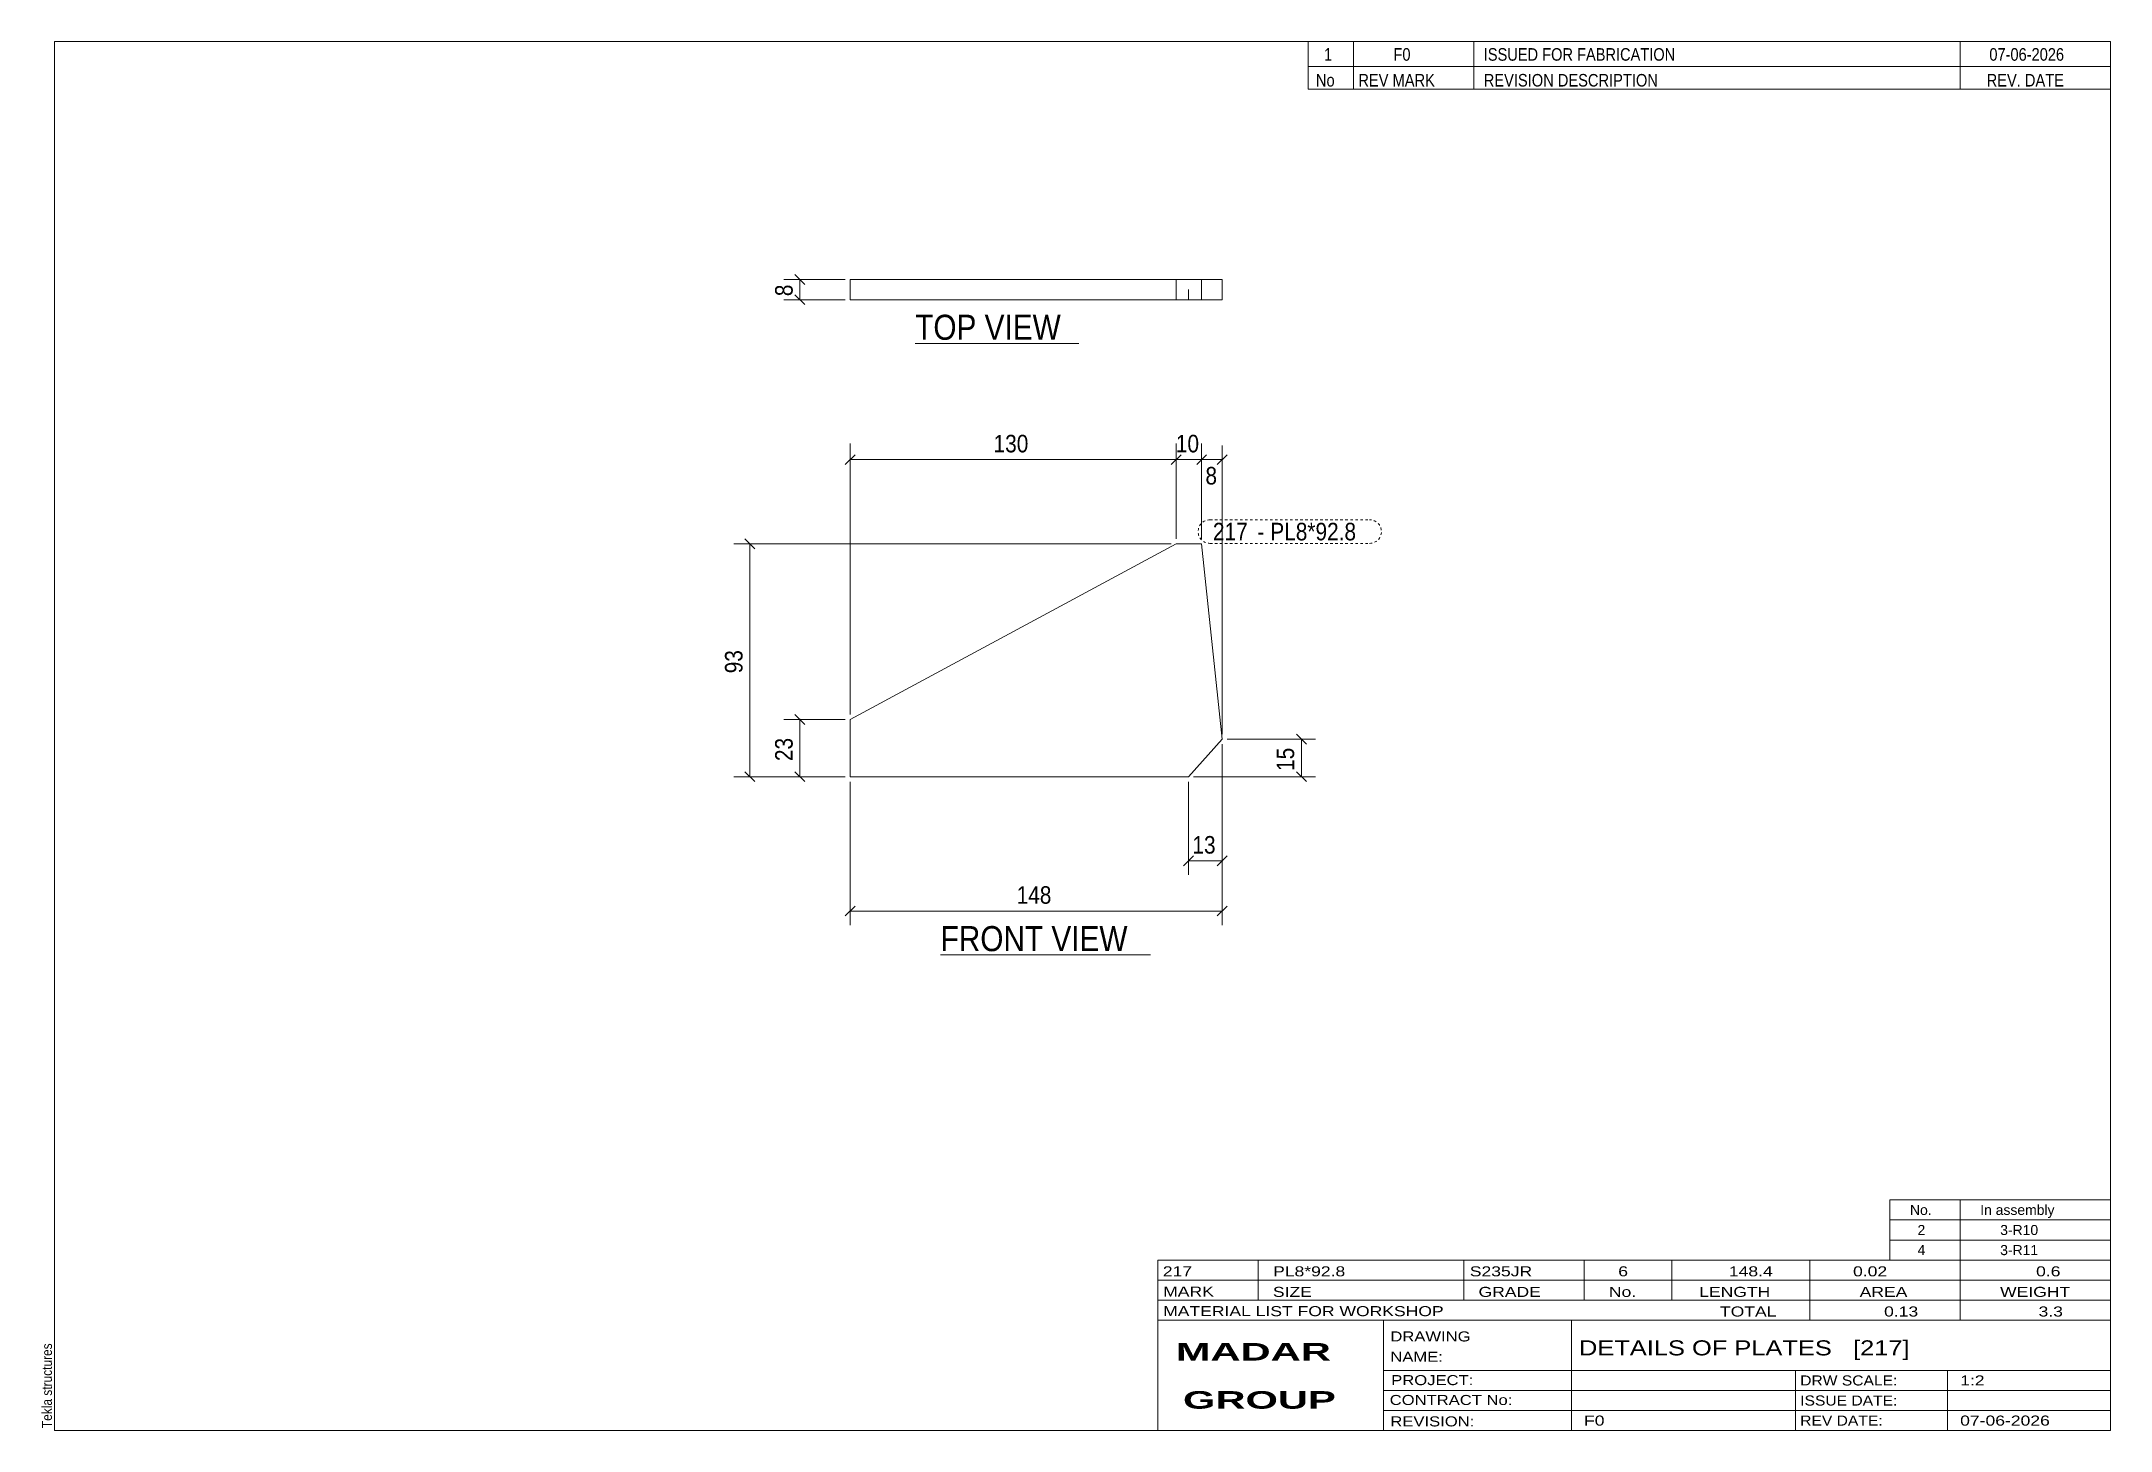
# Model space of a CAD drawing. Header units: millimetres. Extents: x 2 to 415, y 5 to 282.
import ezdxf

# ---------------------------------------------------------------- set-up
doc = ezdxf.new("R2010")
doc.units = ezdxf.units.MM
for name, pattern in [('XKITLINE00', [0]), ('XKITLINE02', [4, 2, -2]), ('XKITLINE04', [3, 0.5, -0.5, 0.5, -0.5, 0.5, -0.5])]:
    doc.linetypes.add(name, pattern=pattern)
for name, color, linetype, lineweight in [('Dimensions', 7, 'Continuous', 0), ('DrawingSheet', 5, 'Continuous', 0), ('OtherObjectType', 7, 'Continuous', 0), ('Part', 2, 'Continuous', 0), ('PartMark', 7, 'Continuous', 0)]:
    doc.layers.add(name, color=color, linetype=linetype, lineweight=lineweight)
doc.styles.add('ARIAL', font='ARIAL.TTF')
doc.styles.add('ARIAL_BOLD', font='ARIALBD.TTF')
doc.styles.add('ARIAL_NARROW', font='ARIALN.TTF')

# ---------------------------------------------------------------- blocks, each defined once
blk = doc.blocks.new('*A1')
at = {"layer": 'Part', "color": 2, "linetype": 'XKITLINE00', "lineweight": 0}
for p, q in [((163.65, 146.81), (228.65, 181.81)), ((228.65, 181.81), (233.75, 181.81)), ((237.86, 142.85), (233.75, 181.81)), ((163.65, 135.39), (163.65, 146.81)), ((237.86, 142.85), (231.15, 135.39)), ((231.15, 135.39), (163.65, 135.39))]:
    blk.add_line(p, q, dxfattribs=at)
blk = doc.blocks.new('*A2')
at = {"layer": 'Part', "color": 2, "linetype": 'XKITLINE00', "lineweight": 0}
for p, q in [((237.86, 234.5), (163.65, 234.5)), ((163.65, 230.5), (163.65, 234.5)), ((228.65, 230.5), (228.65, 234.5)), ((233.75, 230.5), (233.75, 234.5)), ((237.86, 234.5), (237.86, 230.5)), ((237.86, 230.5), (163.65, 230.5))]:
    blk.add_line(p, q, dxfattribs=at)
at = {"layer": 'Part', "color": 7, "linetype": 'XKITLINE02', "lineweight": 0}
for p, q in [((163.65, 234.5), (163.65, 230.5)), ((231.15, 230.5), (231.15, 234.5))]:
    blk.add_line(p, q, dxfattribs=at)
blk = doc.blocks.new('*A3')
at = {"layer": 'DrawingSheet', "color": 5, "linetype": 'XKITLINE00', "lineweight": 0}
for p, q in [((415, 282), (5, 282)), ((5, 282), (5, 5)), ((415, 5), (415, 282)), ((5, 5), (415, 5))]:
    blk.add_line(p, q, dxfattribs=at)
at = {"layer": 'DrawingSheet', "color": 5, "style": 'ARIAL', "width": 0.85}
blk.add_text('Tekla structures', height=2, rotation=90, dxfattribs=at).set_placement((4.5, 5.5))
blk = doc.blocks.new('*A4')
at = {"layer": 'OtherObjectType', "color": 7, "linetype": 'XKITLINE00', "lineweight": 0}
for p, q in [((371, 51), (415, 51)), ((371, 47), (371, 51)), ((385, 47), (385, 51)), ((415, 47), (415, 51)), ((371, 47), (415, 47)), ((371, 43), (371, 47)), ((385, 43), (385, 47)), ((415, 43), (415, 47)), ((371, 43), (415, 43)), ((371, 39), (371, 43)), ((385, 39), (385, 43)), ((415, 39), (415, 43)), ((371, 39), (415, 39))]:
    blk.add_line(p, q, dxfattribs=at)
at = {"layer": 'OtherObjectType', "color": 7, "style": 'ARIAL_NARROW', "width": 1.211571}
for s, p in [('No.', (375, 48)), ('In assembly', (389, 48)), ('2', (376.5, 44)), ('3-R10', (392.99, 44)), ('4', (376.5, 40)), ('3-R11', (392.99, 40))]:
    blk.add_text(s, height=2, dxfattribs=at).set_placement(p)
blk = doc.blocks.new('*A5')
at = {"layer": 'OtherObjectType', "color": 7, "linetype": 'XKITLINE00', "lineweight": 0}
for p, q in [((255, 282), (415, 282)), ((415, 282), (255, 282)), ((255, 282), (255, 277)), ((264, 282), (264, 277)), ((288, 282), (288, 277)), ((385, 282), (385, 277)), ((415, 282), (415, 277)), ((255, 277), (415, 277)), ((255, 277), (255, 272.5)), ((255, 277), (415, 277)), ((264, 277), (264, 272.5)), ((288, 277), (288, 272.5)), ((385, 277), (385, 272.5)), ((415, 277), (415, 272.5)), ((415, 272.5), (255, 272.5))]:
    blk.add_line(p, q, dxfattribs=at)
at = {"layer": 'OtherObjectType', "color": 7, "style": 'ARIAL_NARROW'}
for s, width, p in [('1', 1.017001, (258.16, 278.15)), ('F0', 1.017001, (272, 278.15)), ('ISSUED FOR FABRICATION', 1.017001, (290, 278.15)), ('07-06-2026', 1.017001, (390.82, 278.15)), ('No', 1.02, (256.54, 273)), ('REV MARK', 1.02, (265, 273)), ('REVISION DESCRIPTION', 1.02, (290, 273)), ('REV. DATE', 1.02, (390.28, 273))]:
    blk.add_text(s, height=2.5, dxfattribs=dict(at, width=width)).set_placement(p)
blk = doc.blocks.new('*A6')
at = {"layer": 'OtherObjectType', "color": 7, "linetype": 'XKITLINE00', "lineweight": 0}
for p, q in [((225, 39), (415, 39)), ((225, 39), (225, 35)), ((225, 39), (415, 39)), ((245, 35), (245, 39)), ((286, 35), (286, 39)), ((310, 35), (310, 39)), ((327.5, 35), (327.5, 39)), ((355, 35), (355, 39)), ((385, 35), (385, 39)), ((415, 35), (415, 39)), ((225, 35), (415, 35)), ((225, 35), (225, 5)), ((225, 35), (415, 35)), ((245, 31), (245, 35)), ((286, 31), (286, 35)), ((310, 31), (310, 35)), ((327.5, 31), (327.5, 35)), ((355, 31), (355, 35)), ((385, 31), (385, 35)), ((415, 31), (415, 35)), ((225, 31), (415, 31)), ((355, 27), (355, 31)), ((385, 27), (385, 31)), ((415, 27), (415, 31)), ((225, 27), (415, 27)), ((270, 21), (270, 27)), ((307.5, 17), (307.5, 27)), ((415, 21), (415, 27)), ((270, 21), (270, 5)), ((415, 17), (415, 21)), ((270, 17), (415, 17)), ((307.5, 5), (307.5, 17)), ((352.16, 13), (352.16, 17)), ((382.5, 5), (382.5, 17)), ((415, 13), (415, 17)), ((270, 13), (415, 13)), ((352.16, 5), (352.16, 13)), ((415, 9), (415, 13)), ((270, 9), (415, 9)), ((415, 5), (415, 9)), ((225, 5), (415, 5)), ((262.5, 5), (415, 5))]:
    blk.add_line(p, q, dxfattribs=at)
at = {"layer": 'OtherObjectType', "color": 7, "style": 'ARIAL_NARROW'}
for s, height, width, p in [('217', 2, 1.525501, (226.01, 35.76)), ('PL8*92.8', 2, 1.525501, (248, 35.76)), ('S235JR', 2, 1.525501, (287.22, 35.76)), ('6', 2, 1.525501, (316.82, 35.76)), ('148.4', 2, 1.525501, (338.88, 35.76)), ('0.02', 2, 1.525501, (363.64, 35.76)), ('0.6', 2, 1.525501, (400.14, 35.76)), ('MARK', 2, 1.525501, (226.08, 31.73)), ('SIZE', 2, 1.525501, (247.96, 31.66)), ('GRADE', 2, 1.525501, (288.96, 31.66)), ('No.', 2, 1.525501, (314.96, 31.66)), ('LENGTH', 2, 1.525501, (332.96, 31.66)), ('AREA', 2, 1.525501, (364.96, 31.66)), ('WEIGHT', 2, 1.525501, (392.96, 31.66)), ('MATERIAL LIST FOR WORKSHOP', 2, 1.525501, (226.08, 27.82)), ('TOTAL', 2, 1.525501, (337.1, 27.75)), ('0.13', 2, 1.525501, (369.83, 27.75)), ('3.3', 2, 1.525501, (400.63, 27.75)), ('DRAWING', 2, 1.445, (271.38, 22.78)), ('NAME:', 2, 1.445, (271.38, 18.72)), ('DETAILS OF PLATES   [217]', 3, 1.474651, (309, 20)), ('PROJECT:', 2, 1.445, (271.55, 14.07)), ('DRW SCALE:', 2, 1.36, (353.1, 14)), ('1:2', 2, 1.525501, (385, 14)), ('CONTRACT No:', 2, 1.445, (271.25, 10.11)), ('ISSUE DATE:', 2, 1.36, (353.1, 10)), ('REVISION:', 2, 1.445, (271.38, 5.84)), ('F0', 2, 1.525501, (310, 6)), ('REV DATE:', 2, 1.36, (353.1, 6)), ('07-06-2026', 2, 1.525501, (385, 6))]:
    blk.add_text(s, height=height, dxfattribs=dict(at, width=width)).set_placement(p)
at = {"layer": 'OtherObjectType', "color": 1, "style": 'ARIAL_BOLD', "width": 1.7}
for s, p in [('MADAR ', (228.58, 18.97)), ('GROUP', (230.03, 9.37))]:
    blk.add_text(s, height=3.5, dxfattribs=at).set_placement(p)
blk = doc.blocks.new('*A7')
at = {"layer": 'Dimensions', "color": 7, "linetype": 'XKITLINE00', "lineweight": 0}
for p, q in [((237.86, 141.85), (237.86, 105.8)), ((163.65, 134.39), (163.65, 105.8)), ((164.64, 109.59), (162.66, 107.61)), ((163.65, 108.6), (237.86, 108.6)), ((238.85, 109.59), (236.87, 107.61))]:
    blk.add_line(p, q, dxfattribs=at)
at = {"layer": 'Dimensions', "color": 3}
for p in [(163.65, 108.6), (237.86, 108.6)]:
    blk.add_point(p, dxfattribs=at)
at = {"layer": 'Dimensions', "color": 3, "style": 'ARIAL', "width": 0.85}
blk.add_text('148', height=3.5, dxfattribs=at).set_placement((196.86, 110.05))
blk = doc.blocks.new('*A8')
at = {"layer": 'Dimensions', "color": 7, "linetype": 'XKITLINE00', "lineweight": 0}
for p, q in [((237.86, 141.85), (237.86, 115.8)), ((231.15, 134.39), (231.15, 115.8)), ((232.14, 119.59), (230.16, 117.61)), ((231.15, 118.6), (237.86, 118.6)), ((238.85, 119.59), (236.87, 117.61))]:
    blk.add_line(p, q, dxfattribs=at)
at = {"layer": 'Dimensions', "color": 3}
for p in [(231.15, 118.6), (237.86, 118.6)]:
    blk.add_point(p, dxfattribs=at)
at = {"layer": 'Dimensions', "color": 3, "style": 'ARIAL', "width": 0.85}
blk.add_text('13', height=3.5, dxfattribs=at).set_placement((231.91, 120.05))
blk = doc.blocks.new('*A9')
at = {"layer": 'Dimensions', "color": 7, "linetype": 'XKITLINE00', "lineweight": 0}
for p, q in [((164.64, 199.59), (162.66, 197.61)), ((163.65, 147.81), (163.65, 201.8)), ((163.65, 198.6), (228.65, 198.6)), ((229.64, 199.59), (227.66, 197.61)), ((228.65, 182.81), (228.65, 201.8))]:
    blk.add_line(p, q, dxfattribs=at)
at = {"layer": 'Dimensions', "color": 3}
for p in [(163.65, 198.6), (228.65, 198.6)]:
    blk.add_point(p, dxfattribs=at)
at = {"layer": 'Dimensions', "color": 3, "style": 'ARIAL', "width": 0.85}
blk.add_text('130', height=3.5, dxfattribs=at).set_placement((192.26, 200.05))
blk = doc.blocks.new('*A10')
at = {"layer": 'Dimensions', "color": 7, "linetype": 'XKITLINE00', "lineweight": 0}
for p, q in [((229.64, 199.59), (227.66, 197.61)), ((228.65, 182.81), (228.65, 201.8)), ((228.65, 198.6), (233.75, 198.6)), ((234.74, 199.59), (232.76, 197.61)), ((233.75, 182.81), (233.75, 201.8))]:
    blk.add_line(p, q, dxfattribs=at)
at = {"layer": 'Dimensions', "color": 3}
for p in [(228.65, 198.6), (233.75, 198.6)]:
    blk.add_point(p, dxfattribs=at)
at = {"layer": 'Dimensions', "color": 3, "style": 'ARIAL', "width": 0.85}
blk.add_text('10', height=3.5, dxfattribs=at).set_placement((228.61, 200.05))
blk = doc.blocks.new('*A11')
at = {"layer": 'Dimensions', "color": 7, "linetype": 'XKITLINE00', "lineweight": 0}
for p, q in [((234.74, 199.59), (232.76, 197.61)), ((233.75, 182.81), (233.75, 201.4)), ((233.75, 198.6), (237.86, 198.6)), ((238.85, 199.59), (236.87, 197.61)), ((237.86, 143.85), (237.86, 201.4))]:
    blk.add_line(p, q, dxfattribs=at)
at = {"layer": 'Dimensions', "color": 3}
for p in [(233.75, 198.6), (237.86, 198.6)]:
    blk.add_point(p, dxfattribs=at)
at = {"layer": 'Dimensions', "color": 3, "style": 'ARIAL', "width": 0.85}
blk.add_text('8', height=3.5, dxfattribs=at).set_placement((234.51, 193.65))
blk = doc.blocks.new('*A12')
at = {"layer": 'Dimensions', "color": 7, "linetype": 'XKITLINE00', "lineweight": 0}
for p, q in [((227.65, 181.81), (140.45, 181.81)), ((142.66, 182.8), (144.64, 180.82)), ((143.65, 135.39), (143.65, 181.81)), ((142.66, 136.38), (144.64, 134.4)), ((162.65, 135.39), (140.45, 135.39))]:
    blk.add_line(p, q, dxfattribs=at)
at = {"layer": 'Dimensions', "color": 3}
for p in [(143.65, 181.81), (143.65, 135.39)]:
    blk.add_point(p, dxfattribs=at)
at = {"layer": 'Dimensions', "color": 3, "style": 'ARIAL', "width": 0.85}
blk.add_text('93', height=3.5, rotation=90.0002, dxfattribs=at).set_placement((142.2, 156))
blk = doc.blocks.new('*A13')
at = {"layer": 'Dimensions', "color": 7, "linetype": 'XKITLINE00', "lineweight": 0}
for p, q in [((162.65, 146.81), (150.45, 146.81)), ((152.66, 147.8), (154.64, 145.82)), ((153.65, 135.39), (153.65, 146.81)), ((152.66, 136.38), (154.64, 134.4)), ((162.65, 135.39), (150.45, 135.39))]:
    blk.add_line(p, q, dxfattribs=at)
at = {"layer": 'Dimensions', "color": 3}
for p in [(153.65, 146.81), (153.65, 135.39)]:
    blk.add_point(p, dxfattribs=at)
at = {"layer": 'Dimensions', "color": 3, "style": 'ARIAL', "width": 0.85}
blk.add_text('23', height=3.5, rotation=90.0002, dxfattribs=at).set_placement((152.2, 138.5))
blk = doc.blocks.new('*A14')
at = {"layer": 'Dimensions', "color": 7, "linetype": 'XKITLINE00', "lineweight": 0}
for p, q in [((238.86, 142.85), (256.45, 142.85)), ((252.66, 143.84), (254.64, 141.86)), ((253.65, 135.39), (253.65, 142.85)), ((252.66, 136.38), (254.64, 134.4)), ((232.15, 135.39), (256.45, 135.39))]:
    blk.add_line(p, q, dxfattribs=at)
at = {"layer": 'Dimensions', "color": 3}
for p in [(253.65, 142.85), (253.65, 135.39)]:
    blk.add_point(p, dxfattribs=at)
at = {"layer": 'Dimensions', "color": 3, "style": 'ARIAL', "width": 0.85}
blk.add_text('15', height=3.5, rotation=90.0002, dxfattribs=at).set_placement((252.2, 136.53))
blk = doc.blocks.new('*A15')
at = {"layer": 'PartMark', "color": 7, "linetype": 'XKITLINE04', "lineweight": 0}
for p, q in [((235.4, 186.61), (267.25, 186.61)), ((235.4, 181.91), (267.25, 181.91))]:
    blk.add_line(p, q, dxfattribs=at)
for centre, start, end in [((235.4, 184.26), 90, 270), ((267.25, 184.26), 270, 90)]:
    blk.add_arc(centre, 2.35, start, end, dxfattribs=at)
at = {"layer": 'PartMark', "color": 1, "style": 'ARIAL', "width": 0.85}
blk.add_text('217', height=3.5, dxfattribs=at).set_placement((236, 182.51))
at = {"layer": 'PartMark', "color": 3, "style": 'ARIAL', "width": 0.85}
for s, p in [('PL8*92.8', (247.44, 182.51)), ('-', (244.84, 182.51))]:
    blk.add_text(s, height=3.5, dxfattribs=at).set_placement(p)
blk = doc.blocks.new('*A16')
at = {"layer": 'OtherObjectType', "color": 7, "linetype": 'XKITLINE00', "lineweight": 0}
blk.add_line((181.7, 99.85), (223.55, 99.85), dxfattribs=at)
at = {"layer": 'OtherObjectType', "color": 3, "style": 'ARIAL', "width": 0.85}
blk.add_text('FRONT VIEW', height=5, dxfattribs=at).set_placement((181.7, 100.6))
blk = doc.blocks.new('*A17')
at = {"layer": 'Dimensions', "color": 7, "linetype": 'XKITLINE00', "lineweight": 0}
for p, q in [((152.66, 235.49), (154.64, 233.51)), ((162.65, 234.5), (150.45, 234.5)), ((152.66, 231.49), (154.64, 229.51)), ((153.65, 230.5), (153.65, 234.5)), ((162.65, 230.5), (150.45, 230.5))]:
    blk.add_line(p, q, dxfattribs=at)
at = {"layer": 'Dimensions', "color": 3}
for p in [(153.65, 234.5), (153.65, 230.5)]:
    blk.add_point(p, dxfattribs=at)
at = {"layer": 'Dimensions', "color": 3, "style": 'ARIAL', "width": 0.85}
blk.add_text('8', height=3.5, rotation=90.0002, dxfattribs=at).set_placement((152.2, 231.2))
blk = doc.blocks.new('*A18')
at = {"layer": 'OtherObjectType', "color": 7, "linetype": 'XKITLINE00', "lineweight": 0}
blk.add_line((176.63, 221.75), (209.23, 221.75), dxfattribs=at)
at = {"layer": 'OtherObjectType', "color": 3, "style": 'ARIAL', "width": 0.85}
blk.add_text('TOP VIEW', height=5, dxfattribs=at).set_placement((176.63, 222.5))

msp = doc.modelspace()

# ---------------------------------------------------------------- block references
at = {"lineweight": 0}
for name in ['*A3', '*A5', '*A17', '*A2', '*A18', '*A9', '*A10', '*A11', '*A15', '*A12', '*A1', '*A13', '*A7', '*A8', '*A14', '*A16', '*A4', '*A6']:
    msp.add_blockref(name, (0, 0), dxfattribs=at)

doc.saveas('drawing.dxf')
